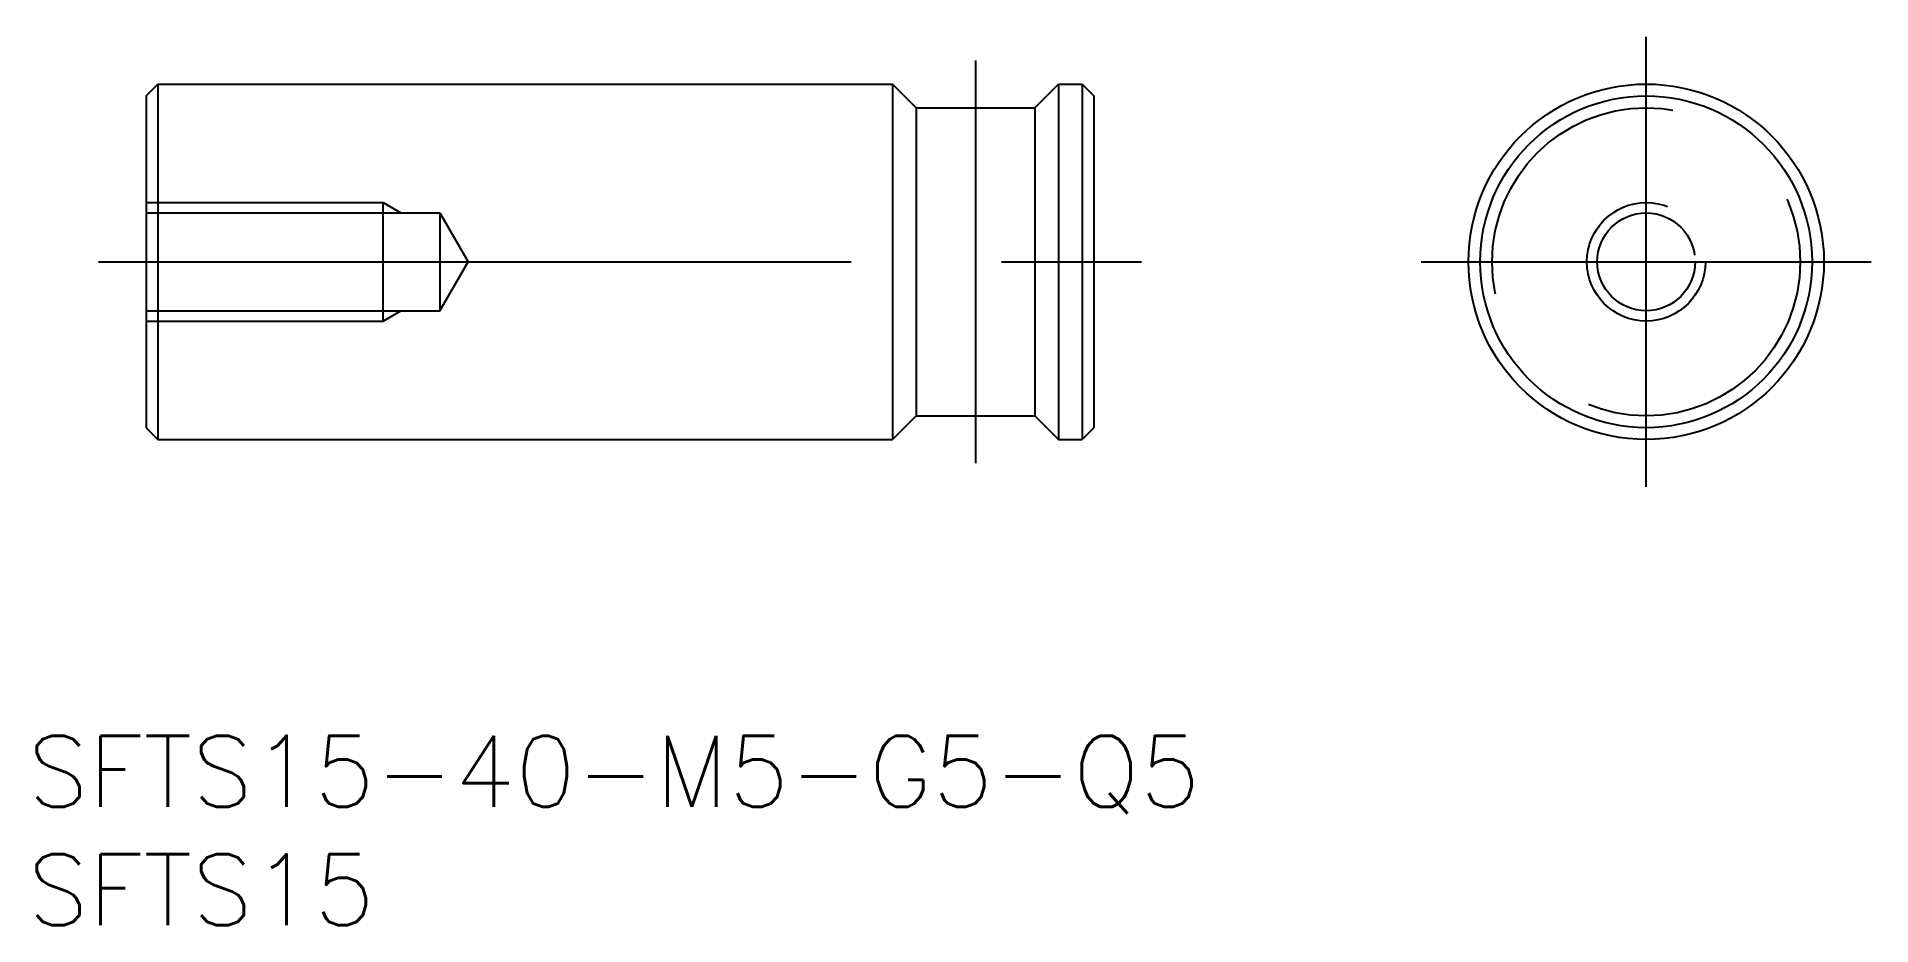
# Model space of a CAD drawing. Extents: x -67.9 to 9.5, y -28 to 9.5.
import ezdxf

# ---------------------------------------------------------------- set-up
doc = ezdxf.new("R2010")
doc.units = 0
doc.linetypes.add('CENTER', pattern=[50.8, 31.75, -6.35, 6.35, -6.35])
doc.linetypes.add('DASHED', pattern=[19.05, 12.7, -6.35])
doc.layers.get('0').update_dxf_attribs({"linetype": 'CONTINUOUS'})
doc.layers.add('CENTER', color=1, linetype='CONTINUOUS')
doc.styles.get("Standard").update_dxf_attribs({"font": 'txt.shx', "height": 3, "bigfont": 'bigfont.shx'})

# ---------------------------------------------------------------- blocks, each defined once
blk = doc.blocks.new('*U2')
at = {"color": 7, "linetype": 'CONTINUOUS'}
blk.add_text('SFTS15', height=3, dxfattribs=at).set_placement((-68.302, -28))
blk = doc.blocks.new('*U3')
at = {"color": 7, "linetype": 'CONTINUOUS'}
blk.add_text('SFTS15-40-M5-G5-Q5', height=3, dxfattribs=at).set_placement((-68.302, -23))

msp = doc.modelspace()

# ---------------------------------------------------------------- linework, layer by layer
at = {"color": 7, "linetype": 'CONTINUOUS'}
for p, q in [((-63.302, 7), (-62.802, 7.5)), ((-63.302, 7), (-63.302, -7)), ((-62.802, 7.5), (-62.802, -7.5)), ((-62.802, 7.5), (-31.802, 7.5)), ((-30.802, 6.5), (-31.802, 7.5)), ((-31.802, 7.5), (-31.802, -7.5)), ((-25.802, 6.5), (-24.802, 7.5)), ((-24.802, 7.5), (-23.802, 7.5)), ((-24.802, 7.5), (-24.802, -7.5)), ((-23.802, 7.5), (-23.802, -7.5)), ((-23.802, 7.5), (-23.302, 7)), ((-23.302, 7), (-23.302, -7)), ((-30.802, 6.5), (-30.802, -6.5)), ((-30.802, 6.5), (-25.802, 6.5)), ((-25.802, 6.5), (-25.802, -6.5)), ((-30.802, -6.5), (-31.802, -7.5)), ((-30.802, -6.5), (-25.802, -6.5)), ((-25.802, -6.5), (-24.802, -7.5)), ((-63.302, -7), (-62.802, -7.5)), ((-62.802, -7.5), (-31.802, -7.5)), ((-24.802, -7.5), (-23.802, -7.5)), ((-23.302, -7), (-23.802, -7.5))]:
    msp.add_line(p, q, dxfattribs=at)
at = {"color": 3, "linetype": 'DASHED'}
for p, q in [((-63.302, 2.5), (-53.302, 2.5)), ((-53.302, -2.5), (-53.302, 2.5)), ((-53.302, 2.5), (-52.552, 2.067)), ((-63.302, 2.067), (-50.902, 2.067)), ((-50.902, 2.067), (-50.902, -2.067)), ((-50.902, 2.067), (-49.708, 0)), ((-50.902, -2.067), (-49.708, 0)), ((-63.302, -2.067), (-50.902, -2.067)), ((-53.302, -2.5), (-52.552, -2.067)), ((-63.302, -2.5), (-53.302, -2.5))]:
    msp.add_line(p, q, dxfattribs=at)
at = {"color": 7, "linetype": 'CONTINUOUS'}
for radius in [7.5, 7]:
    msp.add_circle((0, 0), radius, dxfattribs=at)
at = {"color": 3, "linetype": 'DASHED'}
for radius in [6.5, 2.5, 2.067]:
    msp.add_circle((0, 0), radius, dxfattribs=at)
at = {"layer": 'CENTER', "color": 1, "linetype": 'CENTER'}
for p, q in [((0, -9.5), (0, 9.5)), ((-28.302, 8.5), (-28.302, -8.5)), ((-65.302, 0), (-21.302, 0)), ((-9.5, 0), (9.5, 0))]:
    msp.add_line(p, q, dxfattribs=at)

# ---------------------------------------------------------------- block references
at = {"color": 7, "linetype": 'CONTINUOUS'}
for name in ['*U3', '*U2']:
    msp.add_blockref(name, (0, 0), dxfattribs=at)

doc.saveas('drawing.dxf')
